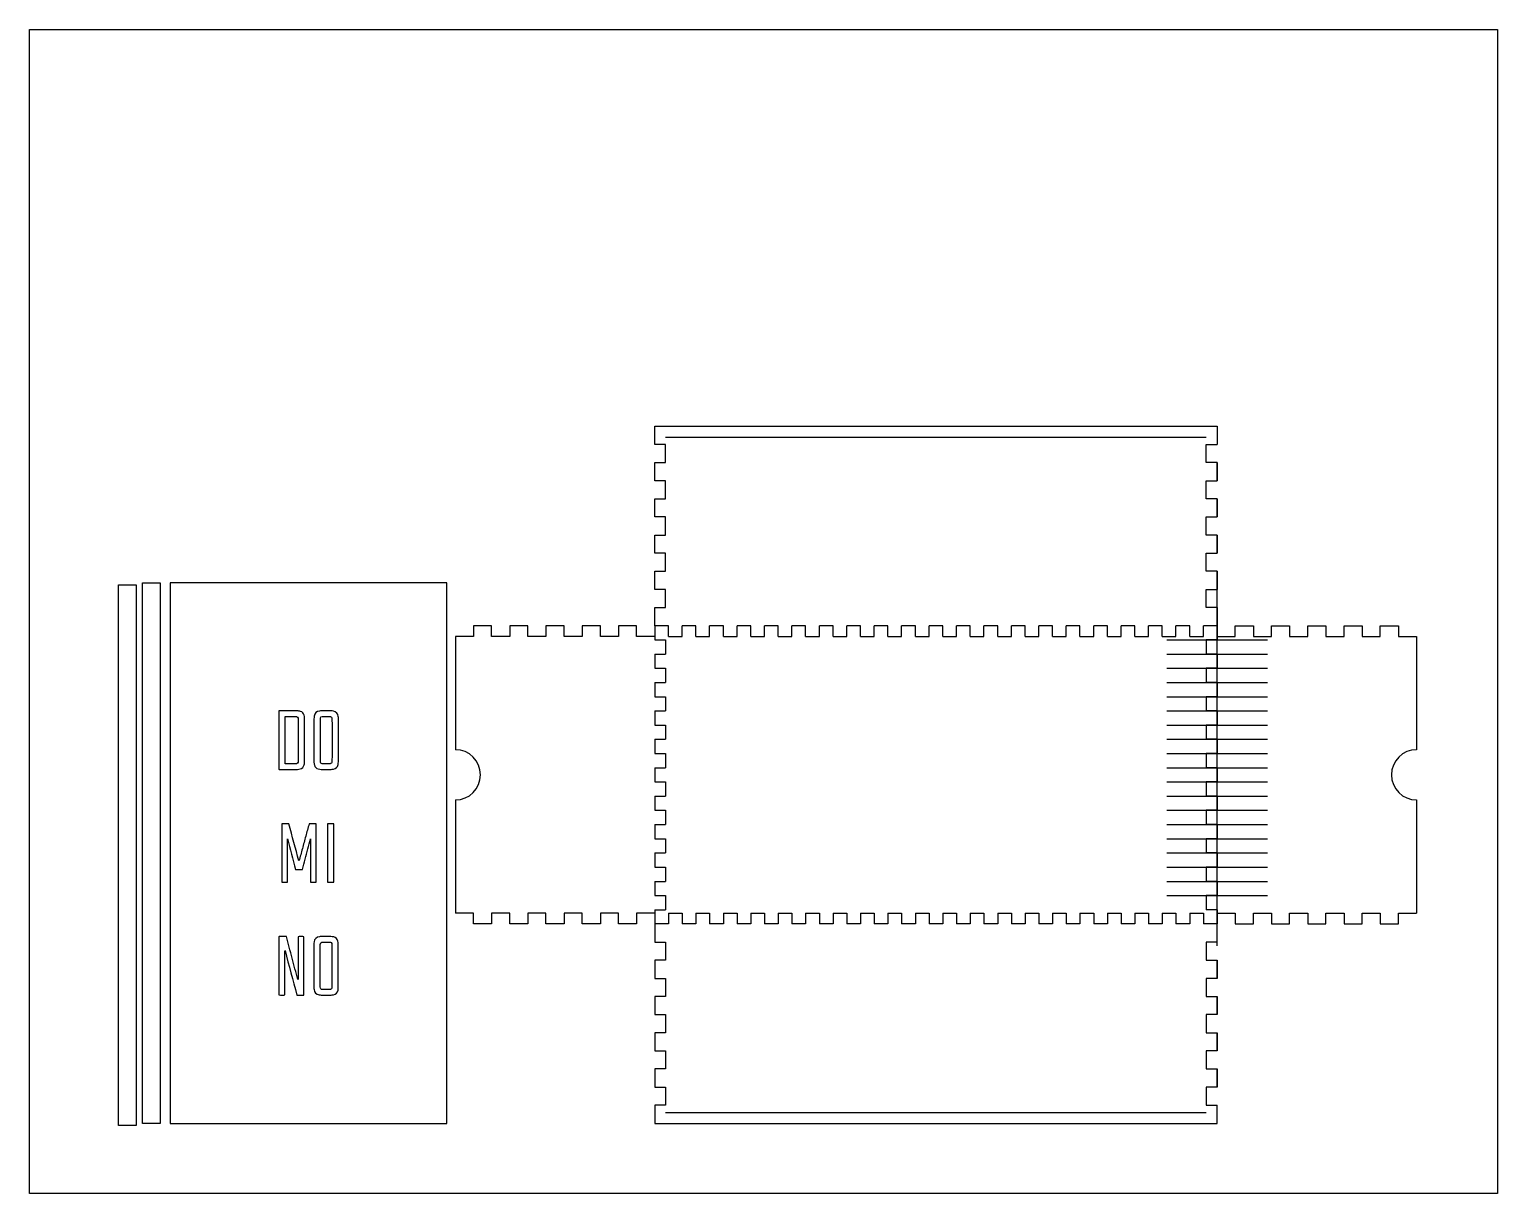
# Model space of a CAD drawing. Header units: millimetres. Extents: x 8559 to 9924, y 4295 to 4764.
# Drawn here: x 8559 to 9143, y 4295 to 4758 of the extents above; entities that cross this region are included whole.
import ezdxf

# ---------------------------------------------------------------- set-up
doc = ezdxf.new("R2010")
doc.units = ezdxf.units.MM
doc.header["$LTSCALE"] = 10
doc.header["$PDMODE"] = 2
doc.header["$PDSIZE"] = 20
for name, color, linetype in [('Corte exterior', 1, 'Continuous'), ('Corte interior', 5, 'Continuous'), ('Grabado linea bajo', 4, 'Continuous'), ('Grabado relleno', 6, 'Continuous'), ('Material', 7, 'Continuous')]:
    doc.layers.add(name, color=color, linetype=linetype)

msp = doc.modelspace()

# ---------------------------------------------------------------- linework, layer by layer
at = {"layer": 'Corte exterior', "color": 1}
for p, q in [((8808, 4592.95), (8808, 4600.16)), ((8808, 4600.16), (9031.6, 4600.16)), ((9031.6, 4600.16), (9031.6, 4592.95)), ((8812.3, 4592.95), (8808, 4592.95)), ((8812.3, 4585.74), (8812.3, 4592.95)), ((9027.3, 4585.74), (9027.3, 4592.95)), ((9027.3, 4592.95), (9031.6, 4592.95)), ((8808, 4578.53), (8808, 4585.74)), ((8808, 4585.74), (8812.3, 4585.74)), ((9031.6, 4585.74), (9027.3, 4585.74)), ((9031.6, 4585.74), (9031.6, 4578.53)), ((9031.6, 4578.53), (9031.6, 4585.74)), ((8812.3, 4578.53), (8808, 4578.53)), ((8812.3, 4571.32), (8812.3, 4578.53)), ((9027.3, 4571.32), (9027.3, 4578.53)), ((9027.3, 4578.53), (9031.6, 4578.53)), ((8808, 4564.11), (8808, 4571.32)), ((8808, 4571.32), (8812.3, 4571.32)), ((9031.6, 4571.32), (9027.3, 4571.32)), ((9031.6, 4571.32), (9031.6, 4564.11)), ((9031.6, 4564.11), (9031.6, 4571.32)), ((8812.3, 4564.11), (8808, 4564.11)), ((8812.3, 4556.9), (8812.3, 4564.11)), ((9027.3, 4556.9), (9027.3, 4564.11)), ((9027.3, 4564.11), (9031.6, 4564.11)), ((8808, 4549.69), (8808, 4556.9)), ((8808, 4556.9), (8812.3, 4556.9)), ((9031.6, 4556.9), (9027.3, 4556.9)), ((9031.6, 4556.9), (9031.6, 4549.69)), ((9031.6, 4549.69), (9031.6, 4556.9)), ((8812.3, 4549.69), (8808, 4549.69)), ((8812.3, 4542.49), (8812.3, 4549.69)), ((9027.3, 4542.49), (9027.3, 4549.69)), ((9027.3, 4549.69), (9031.6, 4549.69)), ((8808, 4535.28), (8808, 4542.49)), ((8808, 4542.49), (8812.3, 4542.49)), ((9031.6, 4542.49), (9027.3, 4542.49)), ((9031.6, 4542.49), (9031.6, 4535.28)), ((9031.6, 4535.28), (9031.6, 4542.49)), ((8812.3, 4535.28), (8808, 4535.28)), ((8812.3, 4528.07), (8812.3, 4535.28)), ((9027.3, 4528.07), (9027.3, 4535.28)), ((9027.3, 4535.28), (9031.6, 4535.28)), ((8808, 4520.86), (8808, 4528.07)), ((8808, 4528.07), (8812.3, 4528.07)), ((9031.6, 4528.07), (9027.3, 4528.07)), ((9031.6, 4528.07), (9031.6, 4520.86)), ((8743.11, 4520.86), (8735.91, 4520.86)), ((8735.91, 4520.86), (8735.91, 4516.56)), ((8743.11, 4516.56), (8743.11, 4520.86)), ((8757.53, 4520.86), (8750.32, 4520.86)), ((8750.32, 4520.86), (8750.32, 4516.56)), ((8757.53, 4516.56), (8757.53, 4520.86)), ((8771.95, 4520.86), (8764.74, 4520.86)), ((8764.74, 4520.86), (8764.74, 4516.56)), ((8771.95, 4516.56), (8771.95, 4520.86)), ((8786.37, 4520.86), (8779.16, 4520.86)), ((8779.16, 4520.86), (8779.16, 4516.56)), ((8786.37, 4516.56), (8786.37, 4520.86)), ((8800.79, 4520.86), (8793.58, 4520.86)), ((8793.58, 4520.86), (8793.58, 4516.56)), ((8800.79, 4516.56), (8800.79, 4520.86)), ((9031.6, 4520.86), (9031.6, 4515.21)), ((9038.81, 4516.56), (9038.81, 4520.86)), ((9038.81, 4520.86), (9046.01, 4520.86)), ((9046.01, 4520.86), (9046.01, 4516.56)), ((9053.22, 4516.56), (9053.22, 4520.86)), ((9053.22, 4520.86), (9060.43, 4520.86)), ((9060.43, 4520.86), (9060.43, 4516.56)), ((9067.64, 4516.56), (9067.64, 4520.86)), ((9067.64, 4520.86), (9074.85, 4520.86)), ((9074.85, 4520.86), (9074.85, 4516.56)), ((9082.06, 4516.56), (9082.06, 4520.86)), ((9082.06, 4520.86), (9089.27, 4520.86)), ((9089.27, 4520.86), (9089.27, 4516.56)), ((9096.48, 4516.56), (9096.48, 4520.86)), ((9096.48, 4520.86), (9103.69, 4520.86)), ((9103.69, 4520.86), (9103.69, 4516.56)), ((8728.7, 4516.56), (8728.7, 4471.56)), ((8735.91, 4516.56), (8728.7, 4516.56)), ((8750.32, 4516.56), (8743.11, 4516.56)), ((8764.74, 4516.56), (8757.53, 4516.56)), ((8779.16, 4516.56), (8771.95, 4516.56)), ((8793.58, 4516.56), (8786.37, 4516.56)), ((8808, 4516.56), (8800.79, 4516.56)), ((9031.6, 4516.56), (9038.81, 4516.56)), ((9046.01, 4516.56), (9053.22, 4516.56)), ((9060.43, 4516.56), (9067.64, 4516.56)), ((9074.85, 4516.56), (9082.06, 4516.56)), ((9089.27, 4516.56), (9096.48, 4516.56)), ((9103.69, 4516.56), (9110.9, 4516.56)), ((9110.9, 4516.56), (9110.9, 4471.56)), ((9031.6, 4509.56), (9031.6, 4503.92)), ((9031.6, 4498.27), (9031.6, 4492.62)), ((9031.6, 4486.97), (9031.6, 4481.32)), ((9031.6, 4475.68), (9031.6, 4470.03)), ((9031.6, 4464.38), (9031.6, 4458.73)), ((8728.7, 4451.56), (8728.7, 4406.56)), ((9031.6, 4453.09), (9031.6, 4447.44)), ((9110.9, 4451.56), (9110.9, 4406.56)), ((9031.6, 4441.79), (9031.6, 4436.14)), ((9031.6, 4430.5), (9031.6, 4424.85)), ((9031.6, 4419.2), (9031.6, 4413.55)), ((8735.91, 4406.56), (8728.7, 4406.56)), ((8735.91, 4402.26), (8735.91, 4406.56)), ((8743.11, 4402.26), (8735.91, 4402.26)), ((8750.32, 4406.56), (8743.11, 4406.56)), ((8743.11, 4406.56), (8743.11, 4402.26)), ((8750.32, 4402.26), (8750.32, 4406.56)), ((8757.53, 4402.26), (8750.32, 4402.26)), ((8764.74, 4406.56), (8757.53, 4406.56)), ((8757.53, 4406.56), (8757.53, 4402.26)), ((8764.74, 4402.26), (8764.74, 4406.56)), ((8771.95, 4402.26), (8764.74, 4402.26)), ((8779.16, 4406.56), (8771.95, 4406.56)), ((8771.95, 4406.56), (8771.95, 4402.26)), ((8779.16, 4402.26), (8779.16, 4406.56)), ((8786.37, 4402.26), (8779.16, 4402.26)), ((8793.58, 4406.56), (8786.37, 4406.56)), ((8786.37, 4406.56), (8786.37, 4402.26)), ((8793.58, 4402.26), (8793.58, 4406.56)), ((8800.79, 4402.26), (8793.58, 4402.26)), ((8808, 4406.56), (8800.79, 4406.56)), ((8800.79, 4406.56), (8800.79, 4402.26)), ((8808, 4402.26), (8808, 4395.05)), ((9031.6, 4406.56), (9038.81, 4406.56)), ((9031.6, 4395.05), (9031.6, 4402.26)), ((9038.81, 4406.56), (9038.81, 4402.26)), ((9038.81, 4402.26), (9046.01, 4402.26)), ((9046.01, 4406.56), (9053.22, 4406.56)), ((9046.01, 4402.26), (9046.01, 4406.56)), ((9053.22, 4406.56), (9053.22, 4402.26)), ((9053.22, 4402.26), (9060.43, 4402.26)), ((9060.43, 4406.56), (9067.64, 4406.56)), ((9060.43, 4402.26), (9060.43, 4406.56)), ((9067.64, 4406.56), (9067.64, 4402.26)), ((9067.64, 4402.26), (9074.85, 4402.26)), ((9074.85, 4406.56), (9082.06, 4406.56)), ((9074.85, 4402.26), (9074.85, 4406.56)), ((9082.06, 4406.56), (9082.06, 4402.26)), ((9082.06, 4402.26), (9089.27, 4402.26)), ((9089.27, 4406.56), (9096.48, 4406.56)), ((9089.27, 4402.26), (9089.27, 4406.56)), ((9096.48, 4406.56), (9096.48, 4402.26)), ((9096.48, 4402.26), (9103.69, 4402.26)), ((9103.69, 4402.26), (9103.69, 4406.56)), ((9103.69, 4406.56), (9110.9, 4406.56)), ((8808, 4395.05), (8812.3, 4395.05)), ((8812.3, 4395.05), (8812.3, 4387.84)), ((9031.6, 4395.05), (9027.3, 4395.05)), ((9027.3, 4395.05), (9027.3, 4387.84)), ((8808, 4387.84), (8808, 4380.63)), ((8808, 4387.84), (8808, 4380.63)), ((8812.3, 4387.84), (8808, 4387.84)), ((9027.3, 4387.84), (9031.6, 4387.84)), ((9031.6, 4380.63), (9031.6, 4387.84)), ((9031.6, 4380.63), (9031.6, 4387.84)), ((9031.6, 4387.84), (9031.6, 4380.63)), ((8808, 4380.63), (8812.3, 4380.63)), ((8812.3, 4380.63), (8812.3, 4373.42)), ((9031.6, 4380.63), (9027.3, 4380.63)), ((9027.3, 4380.63), (9027.3, 4373.42)), ((8808, 4373.42), (8808, 4366.21)), ((8808, 4373.42), (8808, 4366.21)), ((8812.3, 4373.42), (8808, 4373.42)), ((9027.3, 4373.42), (9031.6, 4373.42)), ((9031.6, 4366.21), (9031.6, 4373.42)), ((9031.6, 4366.21), (9031.6, 4373.42)), ((9031.6, 4373.42), (9031.6, 4366.21)), ((8808, 4366.21), (8812.3, 4366.21)), ((8812.3, 4366.21), (8812.3, 4359)), ((9031.6, 4366.21), (9027.3, 4366.21)), ((9027.3, 4366.21), (9027.3, 4359)), ((8808, 4359), (8808, 4351.79)), ((8808, 4359), (8808, 4351.79)), ((8812.3, 4359), (8808, 4359)), ((9027.3, 4359), (9031.6, 4359)), ((9031.6, 4351.79), (9031.6, 4359)), ((9031.6, 4351.79), (9031.6, 4359)), ((9031.6, 4359), (9031.6, 4351.79)), ((8808, 4351.79), (8812.3, 4351.79)), ((8812.3, 4351.79), (8812.3, 4344.59)), ((9031.6, 4351.79), (9027.3, 4351.79)), ((9027.3, 4351.79), (9027.3, 4344.59)), ((8808, 4344.59), (8808, 4337.38)), ((8808, 4344.59), (8808, 4337.38)), ((8812.3, 4344.59), (8808, 4344.59)), ((9027.3, 4344.59), (9031.6, 4344.59)), ((9031.6, 4337.38), (9031.6, 4344.59)), ((9031.6, 4337.38), (9031.6, 4344.59)), ((9031.6, 4344.59), (9031.6, 4337.38)), ((8808, 4337.38), (8812.3, 4337.38)), ((8812.3, 4337.38), (8812.3, 4330.17)), ((9031.6, 4337.38), (9027.3, 4337.38)), ((9027.3, 4337.38), (9027.3, 4330.17)), ((8808, 4330.17), (8808, 4322.96)), ((8812.3, 4330.17), (8808, 4330.17)), ((9027.3, 4330.17), (9031.6, 4330.17)), ((9031.6, 4322.96), (9031.6, 4330.17)), ((8808, 4322.96), (9031.6, 4322.96))]:
    msp.add_line(p, q, dxfattribs=at)
for points in [[(8594.82, 4537.16), (8601.82, 4537.16), (8601.82, 4322.16), (8594.82, 4322.16)], [(8604.28, 4537.87), (8611.28, 4537.87), (8611.28, 4322.87), (8604.28, 4322.87)], [(8615.31, 4322.96), (8725.31, 4322.96), (8725.31, 4537.96), (8615.31, 4537.96)]]:
    msp.add_lwpolyline(points, close=True, dxfattribs=at)
for centre, start, end in [((8728.7, 4461.56), 270, 90), ((9110.9, 4461.56), 90, 270)]:
    msp.add_arc(centre, 10, start, end, dxfattribs=at)
at = {"layer": 'Corte interior', "color": 5}
for p, q in [((8813.45, 4520.86), (8808, 4520.86)), ((8808, 4520.86), (8808, 4515.21)), ((8813.45, 4516.56), (8813.45, 4520.86)), ((8824.36, 4520.86), (8818.9, 4520.86)), ((8818.9, 4516.56), (8818.9, 4520.86)), ((8824.36, 4516.56), (8824.36, 4520.86)), ((8835.26, 4520.86), (8829.81, 4520.86)), ((8829.81, 4516.56), (8829.81, 4520.86)), ((8835.26, 4516.56), (8835.26, 4520.86)), ((8846.17, 4520.86), (8840.72, 4520.86)), ((8840.72, 4516.56), (8840.72, 4520.86)), ((8846.17, 4516.56), (8846.17, 4520.86)), ((8857.08, 4520.86), (8851.63, 4520.86)), ((8851.63, 4516.56), (8851.63, 4520.86)), ((8857.08, 4516.56), (8857.08, 4520.86)), ((8867.99, 4520.86), (8862.53, 4520.86)), ((8862.53, 4516.56), (8862.53, 4520.86)), ((8867.99, 4516.56), (8867.99, 4520.86)), ((8878.89, 4520.86), (8873.44, 4520.86)), ((8873.44, 4516.56), (8873.44, 4520.86)), ((8878.89, 4516.56), (8878.89, 4520.86)), ((8889.8, 4520.86), (8884.35, 4520.86)), ((8884.35, 4516.56), (8884.35, 4520.86)), ((8889.8, 4516.56), (8889.8, 4520.86)), ((8900.71, 4520.86), (8895.26, 4520.86)), ((8895.26, 4516.56), (8895.26, 4520.86)), ((8900.71, 4516.56), (8900.71, 4520.86)), ((8911.62, 4520.86), (8906.16, 4520.86)), ((8906.16, 4516.56), (8906.16, 4520.86)), ((8911.62, 4516.56), (8911.62, 4520.86)), ((8922.52, 4520.86), (8917.07, 4520.86)), ((8917.07, 4516.56), (8917.07, 4520.86)), ((8922.52, 4516.56), (8922.52, 4520.86)), ((8933.43, 4520.86), (8927.98, 4520.86)), ((8927.98, 4516.56), (8927.98, 4520.86)), ((8933.43, 4516.56), (8933.43, 4520.86)), ((8944.34, 4520.86), (8938.88, 4520.86)), ((8938.88, 4516.56), (8938.88, 4520.86)), ((8944.34, 4516.56), (8944.34, 4520.86)), ((8955.25, 4520.86), (8949.79, 4520.86)), ((8949.79, 4516.56), (8949.79, 4520.86)), ((8955.25, 4516.56), (8955.25, 4520.86)), ((8966.15, 4520.86), (8960.7, 4520.86)), ((8960.7, 4516.56), (8960.7, 4520.86)), ((8966.15, 4516.56), (8966.15, 4520.86)), ((8977.06, 4520.86), (8971.61, 4520.86)), ((8971.61, 4516.56), (8971.61, 4520.86)), ((8977.06, 4516.56), (8977.06, 4520.86)), ((8987.97, 4520.86), (8982.51, 4520.86)), ((8982.51, 4516.56), (8982.51, 4520.86)), ((8987.97, 4516.56), (8987.97, 4520.86)), ((8998.87, 4520.86), (8993.42, 4520.86)), ((8993.42, 4516.56), (8993.42, 4520.86)), ((8998.87, 4516.56), (8998.87, 4520.86)), ((9009.78, 4520.86), (9004.33, 4520.86)), ((9004.33, 4516.56), (9004.33, 4520.86)), ((9009.78, 4516.56), (9009.78, 4520.86)), ((9020.69, 4520.86), (9015.24, 4520.86)), ((9015.24, 4516.56), (9015.24, 4520.86)), ((9020.69, 4516.56), (9020.69, 4520.86)), ((9031.6, 4520.86), (9026.14, 4520.86)), ((9026.14, 4516.56), (9026.14, 4520.86)), ((8808, 4515.21), (8812.3, 4515.21)), ((8812.3, 4515.21), (8812.3, 4509.56)), ((8813.45, 4516.56), (8818.9, 4516.56)), ((8824.36, 4516.56), (8829.81, 4516.56)), ((8835.26, 4516.56), (8840.72, 4516.56)), ((8846.17, 4516.56), (8851.63, 4516.56)), ((8857.08, 4516.56), (8862.53, 4516.56)), ((8867.99, 4516.56), (8873.44, 4516.56)), ((8878.89, 4516.56), (8884.35, 4516.56)), ((8889.8, 4516.56), (8895.26, 4516.56)), ((8900.71, 4516.56), (8906.16, 4516.56)), ((8911.62, 4516.56), (8917.07, 4516.56)), ((8922.52, 4516.56), (8927.98, 4516.56)), ((8933.43, 4516.56), (8938.88, 4516.56)), ((8944.34, 4516.56), (8949.79, 4516.56)), ((8955.25, 4516.56), (8960.7, 4516.56)), ((8966.15, 4516.56), (8971.61, 4516.56)), ((8977.06, 4516.56), (8982.51, 4516.56)), ((8987.97, 4516.56), (8993.42, 4516.56)), ((8998.87, 4516.56), (9004.33, 4516.56)), ((9009.78, 4516.56), (9015.24, 4516.56)), ((9020.69, 4516.56), (9026.14, 4516.56)), ((9031.6, 4515.21), (9027.3, 4515.21)), ((9027.3, 4515.21), (9027.3, 4509.56)), ((8808, 4509.56), (8808, 4503.92)), ((8808, 4509.56), (8812.3, 4509.56)), ((9031.6, 4509.56), (9027.3, 4509.56)), ((8808, 4503.92), (8812.3, 4503.92)), ((9031.6, 4503.92), (9027.3, 4503.92)), ((8808, 4498.27), (8808, 4492.62)), ((8808, 4498.27), (8812.3, 4498.27)), ((9031.6, 4498.27), (9027.3, 4498.27)), ((8808, 4492.62), (8812.3, 4492.62)), ((9031.6, 4492.62), (9027.3, 4492.62)), ((8808, 4486.97), (8808, 4481.32)), ((8808, 4486.97), (8812.3, 4486.97)), ((9031.6, 4486.97), (9027.3, 4486.97)), ((8808, 4481.32), (8812.3, 4481.32)), ((9031.6, 4481.32), (9027.3, 4481.32)), ((8808, 4475.68), (8808, 4470.03)), ((8808, 4475.68), (8812.3, 4475.68)), ((9031.6, 4475.68), (9027.3, 4475.68)), ((8808, 4470.03), (8812.3, 4470.03)), ((9031.6, 4470.03), (9027.3, 4470.03)), ((8808, 4464.38), (8808, 4458.73)), ((8808, 4464.38), (8812.3, 4464.38)), ((9031.6, 4464.38), (9027.3, 4464.38)), ((8808, 4458.73), (8812.3, 4458.73)), ((9031.6, 4458.73), (9027.3, 4458.73)), ((8808, 4453.09), (8808, 4447.44)), ((8808, 4453.09), (8812.3, 4453.09)), ((9031.6, 4453.09), (9027.3, 4453.09)), ((8808, 4447.44), (8812.3, 4447.44)), ((9031.6, 4447.44), (9027.3, 4447.44)), ((8808, 4441.79), (8808, 4436.14)), ((8808, 4441.79), (8812.3, 4441.79)), ((9031.6, 4441.79), (9027.3, 4441.79)), ((8808, 4436.14), (8812.3, 4436.14)), ((9031.6, 4436.14), (9027.3, 4436.14)), ((8808, 4430.5), (8808, 4424.85)), ((8808, 4430.5), (8812.3, 4430.5)), ((9031.6, 4430.5), (9027.3, 4430.5)), ((8808, 4424.85), (8812.3, 4424.85)), ((9031.6, 4424.85), (9027.3, 4424.85)), ((8808, 4419.2), (8808, 4413.55)), ((8808, 4419.2), (8812.3, 4419.2)), ((9031.6, 4419.2), (9027.3, 4419.2)), ((8808, 4413.55), (8812.3, 4413.55)), ((8808, 4407.91), (8808, 4402.26)), ((8808, 4407.91), (8812.3, 4407.91)), ((8812.3, 4413.55), (8812.3, 4407.91)), ((9031.6, 4413.55), (9027.3, 4413.55)), ((9027.3, 4413.55), (9027.3, 4407.91)), ((9031.6, 4407.91), (9027.3, 4407.91)), ((9031.6, 4407.91), (9031.6, 4402.26)), ((8813.45, 4402.26), (8808, 4402.26)), ((8813.45, 4406.56), (8818.9, 4406.56)), ((8813.45, 4406.56), (8813.45, 4402.26)), ((8818.9, 4406.56), (8818.9, 4402.26)), ((8824.36, 4402.26), (8818.9, 4402.26)), ((8824.36, 4406.56), (8829.81, 4406.56)), ((8824.36, 4406.56), (8824.36, 4402.26)), ((8829.81, 4406.56), (8829.81, 4402.26)), ((8835.26, 4402.26), (8829.81, 4402.26)), ((8835.26, 4406.56), (8840.72, 4406.56)), ((8835.26, 4406.56), (8835.26, 4402.26)), ((8840.72, 4406.56), (8840.72, 4402.26)), ((8846.17, 4402.26), (8840.72, 4402.26)), ((8846.17, 4406.56), (8851.63, 4406.56)), ((8846.17, 4406.56), (8846.17, 4402.26)), ((8851.63, 4406.56), (8851.63, 4402.26)), ((8857.08, 4402.26), (8851.63, 4402.26)), ((8857.08, 4406.56), (8862.53, 4406.56)), ((8857.08, 4406.56), (8857.08, 4402.26)), ((8862.53, 4406.56), (8862.53, 4402.26)), ((8867.99, 4402.26), (8862.53, 4402.26)), ((8867.99, 4406.56), (8873.44, 4406.56)), ((8867.99, 4406.56), (8867.99, 4402.26)), ((8873.44, 4406.56), (8873.44, 4402.26)), ((8878.89, 4402.26), (8873.44, 4402.26)), ((8878.89, 4406.56), (8884.35, 4406.56)), ((8878.89, 4406.56), (8878.89, 4402.26)), ((8884.35, 4406.56), (8884.35, 4402.26)), ((8889.8, 4402.26), (8884.35, 4402.26)), ((8889.8, 4406.56), (8895.26, 4406.56)), ((8889.8, 4406.56), (8889.8, 4402.26)), ((8895.26, 4406.56), (8895.26, 4402.26)), ((8900.71, 4402.26), (8895.26, 4402.26)), ((8900.71, 4406.56), (8906.16, 4406.56)), ((8900.71, 4406.56), (8900.71, 4402.26)), ((8906.16, 4406.56), (8906.16, 4402.26)), ((8911.62, 4402.26), (8906.16, 4402.26)), ((8911.62, 4406.56), (8917.07, 4406.56)), ((8911.62, 4406.56), (8911.62, 4402.26)), ((8917.07, 4406.56), (8917.07, 4402.26)), ((8922.52, 4402.26), (8917.07, 4402.26)), ((8922.52, 4406.56), (8927.98, 4406.56)), ((8922.52, 4406.56), (8922.52, 4402.26)), ((8927.98, 4406.56), (8927.98, 4402.26)), ((8933.43, 4402.26), (8927.98, 4402.26)), ((8933.43, 4406.56), (8938.88, 4406.56)), ((8933.43, 4406.56), (8933.43, 4402.26)), ((8938.88, 4406.56), (8938.88, 4402.26)), ((8944.34, 4402.26), (8938.88, 4402.26)), ((8944.34, 4406.56), (8949.79, 4406.56)), ((8944.34, 4406.56), (8944.34, 4402.26)), ((8949.79, 4406.56), (8949.79, 4402.26)), ((8955.25, 4402.26), (8949.79, 4402.26)), ((8955.25, 4406.56), (8960.7, 4406.56)), ((8955.25, 4406.56), (8955.25, 4402.26)), ((8960.7, 4406.56), (8960.7, 4402.26)), ((8966.15, 4402.26), (8960.7, 4402.26)), ((8966.15, 4406.56), (8971.61, 4406.56)), ((8966.15, 4406.56), (8966.15, 4402.26)), ((8971.61, 4406.56), (8971.61, 4402.26)), ((8977.06, 4402.26), (8971.61, 4402.26)), ((8977.06, 4406.56), (8982.51, 4406.56)), ((8977.06, 4406.56), (8977.06, 4402.26)), ((8982.51, 4406.56), (8982.51, 4402.26)), ((8987.97, 4402.26), (8982.51, 4402.26)), ((8987.97, 4406.56), (8993.42, 4406.56)), ((8987.97, 4406.56), (8987.97, 4402.26)), ((8993.42, 4406.56), (8993.42, 4402.26)), ((8998.87, 4402.26), (8993.42, 4402.26)), ((8998.87, 4406.56), (9004.33, 4406.56)), ((8998.87, 4406.56), (8998.87, 4402.26)), ((9004.33, 4406.56), (9004.33, 4402.26)), ((9009.78, 4402.26), (9004.33, 4402.26)), ((9009.78, 4406.56), (9015.24, 4406.56)), ((9009.78, 4406.56), (9009.78, 4402.26)), ((9015.24, 4406.56), (9015.24, 4402.26)), ((9020.69, 4402.26), (9015.24, 4402.26)), ((9020.69, 4406.56), (9026.14, 4406.56)), ((9020.69, 4406.56), (9020.69, 4402.26)), ((9026.14, 4406.56), (9026.14, 4402.26)), ((9031.6, 4402.26), (9026.14, 4402.26))]:
    msp.add_line(p, q, dxfattribs=at)
for points in [[(8812.3, 4503.92), (8812.3, 4498.27)], [(9027.3, 4503.92), (9027.3, 4498.27)], [(8812.3, 4492.62), (8812.3, 4486.97)], [(9027.3, 4492.62), (9027.3, 4486.97)], [(8812.3, 4481.32), (8812.3, 4475.68)], [(9027.3, 4481.32), (9027.3, 4475.68)], [(8812.3, 4470.03), (8812.3, 4464.38)], [(9027.3, 4470.03), (9027.3, 4464.38)], [(8812.3, 4458.73), (8812.3, 4453.09)], [(9027.3, 4458.73), (9027.3, 4453.09)], [(8812.3, 4447.44), (8812.3, 4441.79)], [(9027.3, 4447.44), (9027.3, 4441.79)], [(8812.3, 4436.14), (8812.3, 4430.5)], [(9027.3, 4436.14), (9027.3, 4430.5)], [(8812.3, 4424.85), (8812.3, 4419.2)], [(9027.3, 4424.85), (9027.3, 4419.2)]]:
    msp.add_lwpolyline(points, dxfattribs=at)
for p in [(9031.6, 4515.21), (9031.6, 4509.56), (9031.6, 4503.92), (9031.6, 4498.27), (9031.6, 4492.62), (9031.6, 4486.97), (9031.6, 4481.32), (9031.6, 4475.68), (9031.6, 4470.03), (9031.6, 4464.38), (9031.6, 4458.73), (9031.6, 4453.09), (9031.6, 4447.44), (9031.6, 4441.79), (9031.6, 4436.14), (9031.6, 4430.5), (9031.6, 4424.85), (9031.6, 4419.2), (9031.6, 4413.55)]:
    msp.add_point(p, dxfattribs=at)
at = {"layer": 'Grabado linea bajo', "color": 4}
for p, q in [((8812.3, 4595.86), (9027.3, 4595.86)), ((8812.3, 4327.26), (9027.3, 4327.26))]:
    msp.add_line(p, q, dxfattribs=at)
at = {"layer": 'Grabado relleno', "color": 6}
for points, knots in [([(8658.46, 4463.75), (8658.46, 4471.49), (8658.46, 4479.21), (8658.46, 4486.95), (8658.61, 4486.96), (8658.75, 4486.97), (8658.89, 4486.97), (8661.2, 4486.98), (8663.52, 4486.98), (8665.83, 4486.97), (8666.27, 4486.97), (8666.7, 4486.92), (8667.12, 4486.78), (8667.86, 4486.53), (8668.35, 4486.03), (8668.57, 4485.3), (8668.67, 4484.96), (8668.7, 4484.61), (8668.75, 4484.26), (8668.77, 4484.09), (8668.76, 4483.92), (8668.76, 4483.75), (8668.76, 4478.15), (8668.76, 4472.55), (8668.76, 4466.95), (8668.76, 4466.47), (8668.74, 4465.99), (8668.61, 4465.52), (8668.37, 4464.68), (8667.84, 4464.12), (8667, 4463.89), (8666.67, 4463.8), (8666.33, 4463.74), (8666, 4463.74), (8663.56, 4463.72), (8661.12, 4463.73), (8658.68, 4463.73), (8658.62, 4463.73), (8658.56, 4463.74), (8658.46, 4463.75)], [0, 0, 0, 0, 1, 1, 1, 2, 2, 2, 3, 3, 3, 4, 4, 4, 5, 5, 5, 6, 6, 6, 7, 7, 7, 8, 8, 8, 9, 9, 9, 10, 10, 10, 11, 11, 11, 12, 12, 12, 13, 13, 13, 13]), ([(8661.06, 4465.96), (8661.11, 4465.95), (8661.16, 4465.93), (8661.22, 4465.93), (8662.54, 4465.93), (8663.87, 4465.93), (8665.2, 4465.94), (8665.32, 4465.94), (8665.45, 4465.95), (8665.57, 4465.98), (8665.96, 4466.07), (8666.09, 4466.21), (8666.14, 4466.61), (8666.17, 4466.83), (8666.18, 4467.06), (8666.18, 4467.29), (8666.18, 4472.66), (8666.18, 4478.03), (8666.18, 4483.4), (8666.18, 4483.64), (8666.17, 4483.88), (8666.14, 4484.12), (8666.09, 4484.5), (8665.92, 4484.67), (8665.54, 4484.73), (8665.41, 4484.75), (8665.26, 4484.76), (8665.12, 4484.76), (8663.85, 4484.76), (8662.58, 4484.76), (8661.32, 4484.76), (8661.22, 4484.76), (8661.13, 4484.73), (8661.05, 4484.72), (8660.98, 4484.21), (8660.99, 4466.28), (8661.06, 4465.96)], [0, 0, 0, 0, 1, 1, 1, 2, 2, 2, 3, 3, 3, 4, 4, 4, 5, 5, 5, 6, 6, 6, 7, 7, 7, 8, 8, 8, 9, 9, 9, 10, 10, 10, 11, 11, 11, 12, 12, 12, 12]), ([(8672.48, 4475.36), (8672.48, 4478.18), (8672.47, 4481), (8672.48, 4483.82), (8672.48, 4484.19), (8672.5, 4484.56), (8672.57, 4484.92), (8672.77, 4486.06), (8673.52, 4486.76), (8674.67, 4486.92), (8674.92, 4486.96), (8675.17, 4486.97), (8675.43, 4486.97), (8676.7, 4486.98), (8677.97, 4486.98), (8679.24, 4486.97), (8679.56, 4486.97), (8679.89, 4486.94), (8680.2, 4486.87), (8681.34, 4486.63), (8682.01, 4485.88), (8682.14, 4484.72), (8682.17, 4484.48), (8682.19, 4484.24), (8682.19, 4484), (8682.19, 4478.23), (8682.19, 4472.46), (8682.18, 4466.69), (8682.18, 4466.32), (8682.14, 4465.95), (8682.06, 4465.6), (8681.83, 4464.6), (8681.17, 4464.02), (8680.19, 4463.82), (8679.9, 4463.76), (8679.6, 4463.73), (8679.31, 4463.73), (8677.99, 4463.72), (8676.68, 4463.73), (8675.37, 4463.73), (8674.97, 4463.73), (8674.58, 4463.78), (8674.2, 4463.89), (8673.4, 4464.14), (8672.88, 4464.67), (8672.63, 4465.47), (8672.5, 4465.92), (8672.48, 4466.38), (8672.48, 4466.85), (8672.48, 4469.69), (8672.48, 4472.52), (8672.48, 4475.36)], [0, 0, 0, 0, 1, 1, 1, 2, 2, 2, 3, 3, 3, 4, 4, 4, 5, 5, 5, 6, 6, 6, 7, 7, 7, 8, 8, 8, 9, 9, 9, 10, 10, 10, 11, 11, 11, 12, 12, 12, 13, 13, 13, 14, 14, 14, 15, 15, 15, 16, 16, 16, 17, 17, 17, 17]), ([(8675.02, 4475.33), (8675.02, 4473.22), (8675.02, 4471.12), (8675.02, 4469.02), (8675.02, 4468.36), (8675.01, 4467.7), (8675.02, 4467.03), (8675.03, 4466.82), (8675.06, 4466.61), (8675.1, 4466.41), (8675.14, 4466.19), (8675.28, 4466.06), (8675.5, 4466.01), (8675.67, 4465.98), (8675.86, 4465.94), (8676.04, 4465.94), (8676.9, 4465.93), (8677.76, 4465.93), (8678.62, 4465.94), (8678.79, 4465.94), (8678.95, 4465.97), (8679.12, 4466), (8679.41, 4466.05), (8679.56, 4466.24), (8679.6, 4466.52), (8679.63, 4466.73), (8679.65, 4466.94), (8679.65, 4467.15), (8679.66, 4472.62), (8679.66, 4478.09), (8679.65, 4483.56), (8679.65, 4483.77), (8679.63, 4483.98), (8679.6, 4484.19), (8679.56, 4484.5), (8679.37, 4484.67), (8679.07, 4484.72), (8678.89, 4484.75), (8678.71, 4484.76), (8678.52, 4484.76), (8677.74, 4484.76), (8676.95, 4484.76), (8676.16, 4484.76), (8676, 4484.76), (8675.84, 4484.75), (8675.69, 4484.73), (8675.28, 4484.68), (8675.12, 4484.53), (8675.06, 4484.12), (8675.02, 4483.9), (8675.02, 4483.67), (8675.02, 4483.45), (8675.02, 4480.74), (8675.02, 4478.03), (8675.02, 4475.33)], [0, 0, 0, 0, 1, 1, 1, 2, 2, 2, 3, 3, 3, 4, 4, 4, 5, 5, 5, 6, 6, 6, 7, 7, 7, 8, 8, 8, 9, 9, 9, 10, 10, 10, 11, 11, 11, 12, 12, 12, 13, 13, 13, 14, 14, 14, 15, 15, 15, 16, 16, 16, 17, 17, 17, 18, 18, 18, 18]), ([(8670.54, 4442.06), (8671.06, 4442.13), (8673.01, 4442.11), (8673.33, 4442.04), (8673.33, 4434.33), (8673.33, 4426.62), (8673.33, 4418.91), (8673, 4418.84), (8671.58, 4418.83), (8671.15, 4418.91), (8671.15, 4424.63), (8671.15, 4430.37), (8671.15, 4436.1), (8671.12, 4436.11), (8671.1, 4436.11), (8671.07, 4436.11), (8670.7, 4434.78), (8670.37, 4433.43), (8670.02, 4432.09), (8669.66, 4430.72), (8669.31, 4429.36), (8668.95, 4428), (8668.6, 4426.65), (8668.26, 4425.3), (8667.9, 4423.91), (8666.99, 4423.86), (8666.1, 4423.89), (8665.17, 4423.89), (8664.1, 4428), (8663.05, 4432.08), (8661.99, 4436.16), (8661.96, 4436.16), (8661.94, 4436.16), (8661.91, 4436.15), (8661.91, 4430.41), (8661.91, 4424.66), (8661.91, 4418.9), (8661.54, 4418.82), (8661.19, 4418.86), (8660.84, 4418.86), (8660.49, 4418.85), (8660.13, 4418.85), (8659.76, 4418.85), (8659.74, 4418.96), (8659.72, 4419.05), (8659.71, 4419.15), (8659.71, 4419.23), (8659.71, 4419.31), (8659.71, 4419.4), (8659.71, 4426.78), (8659.71, 4434.16), (8659.71, 4441.54), (8659.71, 4441.7), (8659.71, 4441.87), (8659.71, 4442.03), (8660.04, 4442.12), (8661.92, 4442.14), (8662.52, 4442.06), (8663.84, 4437.16), (8665.14, 4432.24), (8666.51, 4427.31), (8667.01, 4428.94), (8667.43, 4430.58), (8667.88, 4432.21), (8668.33, 4433.85), (8668.76, 4435.5), (8669.21, 4437.15), (8669.65, 4438.79), (8670.1, 4440.44), (8670.54, 4442.06)], [0, 0, 0, 0, 1, 1, 1, 2, 2, 2, 3, 3, 3, 4, 4, 4, 5, 5, 5, 6, 6, 6, 7, 7, 7, 8, 8, 8, 9, 9, 9, 10, 10, 10, 11, 11, 11, 12, 12, 12, 13, 13, 13, 14, 14, 14, 15, 15, 15, 16, 16, 16, 17, 17, 17, 18, 18, 18, 19, 19, 19, 20, 20, 20, 21, 21, 21, 22, 22, 22, 23, 23, 23, 23]), ([(8680.37, 4418.87), (8679.53, 4418.87), (8678.73, 4418.87), (8677.94, 4418.87), (8677.92, 4418.89), (8677.91, 4418.9), (8677.9, 4418.91), (8677.89, 4418.92), (8677.88, 4418.93), (8677.88, 4418.95), (8677.87, 4419.02), (8677.86, 4419.09), (8677.86, 4419.16), (8677.86, 4426.74), (8677.87, 4434.33), (8677.87, 4441.91), (8677.87, 4441.95), (8677.88, 4442), (8677.89, 4442.03), (8678.19, 4442.12), (8679.81, 4442.14), (8680.33, 4442.06), (8680.34, 4442.05), (8680.35, 4442.05), (8680.35, 4442.04), (8680.36, 4442.02), (8680.37, 4442.01), (8680.37, 4442), (8680.38, 4434.38), (8680.39, 4426.77), (8680.39, 4419.16), (8680.39, 4419.08), (8680.38, 4418.99), (8680.37, 4418.87)], [0, 0, 0, 0, 1, 1, 1, 2, 2, 2, 3, 3, 3, 4, 4, 4, 5, 5, 5, 6, 6, 6, 7, 7, 7, 8, 8, 8, 9, 9, 9, 10, 10, 10, 11, 11, 11, 11]), ([(8668.49, 4373.99), (8667.54, 4373.99), (8666.64, 4373.99), (8665.7, 4373.99), (8664.12, 4379.88), (8662.54, 4385.77), (8660.97, 4391.65), (8660.85, 4391.16), (8660.89, 4390.68), (8660.88, 4390.2), (8660.88, 4389.71), (8660.88, 4389.21), (8660.88, 4388.72), (8660.88, 4388.24), (8660.88, 4387.76), (8660.88, 4387.28), (8660.88, 4386.79), (8660.88, 4386.29), (8660.88, 4385.8), (8660.88, 4385.3), (8660.88, 4384.81), (8660.88, 4384.32), (8660.88, 4383.82), (8660.88, 4383.33), (8660.88, 4382.84), (8660.88, 4382.36), (8660.88, 4381.88), (8660.88, 4381.4), (8660.88, 4380.9), (8660.88, 4380.41), (8660.88, 4379.92), (8660.88, 4379.42), (8660.88, 4378.93), (8660.88, 4378.43), (8660.88, 4377.94), (8660.88, 4377.45), (8660.88, 4376.95), (8660.88, 4376.47), (8660.88, 4375.99), (8660.88, 4375.51), (8660.88, 4375.02), (8660.88, 4374.53), (8660.88, 4374.05), (8660.55, 4373.97), (8659.18, 4373.95), (8658.59, 4374.01), (8658.58, 4374.02), (8658.57, 4374.03), (8658.56, 4374.04), (8658.55, 4374.05), (8658.54, 4374.06), (8658.54, 4374.07), (8658.53, 4374.14), (8658.53, 4374.22), (8658.53, 4374.29), (8658.53, 4381.89), (8658.53, 4389.49), (8658.53, 4397.1), (8658.53, 4397.12), (8658.55, 4397.15), (8658.58, 4397.21), (8659.53, 4397.25), (8660.5, 4397.23), (8661.5, 4397.22), (8661.91, 4395.8), (8662.27, 4394.39), (8662.65, 4392.98), (8663.04, 4391.55), (8663.41, 4390.12), (8663.79, 4388.69), (8664.17, 4387.27), (8664.55, 4385.86), (8664.93, 4384.44), (8665.3, 4383.03), (8665.68, 4381.61), (8666.05, 4380.21), (8666.09, 4380.2), (8666.11, 4380.2), (8666.12, 4380.2), (8666.13, 4380.21), (8666.13, 4380.23), (8666.14, 4380.24), (8666.14, 4380.27), (8666.14, 4380.3), (8666.14, 4380.32), (8666.15, 4385.91), (8666.15, 4391.5), (8666.15, 4397.08), (8666.15, 4397.1), (8666.16, 4397.11), (8666.16, 4397.12), (8666.16, 4397.14), (8666.17, 4397.15), (8666.17, 4397.16), (8666.5, 4397.25), (8668.11, 4397.26), (8668.49, 4397.17), (8668.49, 4389.46), (8668.49, 4381.75), (8668.49, 4373.99)], [0, 0, 0, 0, 1, 1, 1, 2, 2, 2, 3, 3, 3, 4, 4, 4, 5, 5, 5, 6, 6, 6, 7, 7, 7, 8, 8, 8, 9, 9, 9, 10, 10, 10, 11, 11, 11, 12, 12, 12, 13, 13, 13, 14, 14, 14, 15, 15, 15, 16, 16, 16, 17, 17, 17, 18, 18, 18, 19, 19, 19, 20, 20, 20, 21, 21, 21, 22, 22, 22, 23, 23, 23, 24, 24, 24, 25, 25, 25, 26, 26, 26, 27, 27, 27, 28, 28, 28, 29, 29, 29, 30, 30, 30, 31, 31, 31, 32, 32, 32, 33, 33, 33, 33]), ([(8682.14, 4385.58), (8682.14, 4382.7), (8682.15, 4379.82), (8682.14, 4376.94), (8682.14, 4376.6), (8682.11, 4376.26), (8682.04, 4375.93), (8681.83, 4374.92), (8681.19, 4374.3), (8680.19, 4374.08), (8679.89, 4374.02), (8679.57, 4373.99), (8679.26, 4373.99), (8677.95, 4373.98), (8676.64, 4373.98), (8675.33, 4373.98), (8675.06, 4373.99), (8674.79, 4374.01), (8674.53, 4374.06), (8673.37, 4374.26), (8672.67, 4374.98), (8672.5, 4376.14), (8672.45, 4376.47), (8672.42, 4376.81), (8672.42, 4377.15), (8672.42, 4382.79), (8672.42, 4388.43), (8672.42, 4394.08), (8672.42, 4394.41), (8672.45, 4394.75), (8672.5, 4395.09), (8672.68, 4396.26), (8673.45, 4397.01), (8674.63, 4397.17), (8674.88, 4397.21), (8675.13, 4397.23), (8675.38, 4397.23), (8676.65, 4397.23), (8677.92, 4397.24), (8679.19, 4397.22), (8679.57, 4397.22), (8679.96, 4397.18), (8680.32, 4397.09), (8681.19, 4396.88), (8681.75, 4396.32), (8682, 4395.46), (8682.11, 4395.08), (8682.14, 4394.69), (8682.14, 4394.29), (8682.14, 4391.39), (8682.14, 4388.48), (8682.14, 4385.58)], [0, 0, 0, 0, 1, 1, 1, 2, 2, 2, 3, 3, 3, 4, 4, 4, 5, 5, 5, 6, 6, 6, 7, 7, 7, 8, 8, 8, 9, 9, 9, 10, 10, 10, 11, 11, 11, 12, 12, 12, 13, 13, 13, 14, 14, 14, 15, 15, 15, 16, 16, 16, 17, 17, 17, 17]), ([(8679.61, 4385.57), (8679.61, 4388.32), (8679.61, 4391.07), (8679.6, 4393.82), (8679.6, 4394.04), (8679.58, 4394.26), (8679.54, 4394.49), (8679.5, 4394.77), (8679.31, 4394.93), (8679.03, 4394.97), (8678.85, 4395), (8678.67, 4395.01), (8678.48, 4395.01), (8677.69, 4395.02), (8676.9, 4395.02), (8676.11, 4395.01), (8675.93, 4395.01), (8675.75, 4395), (8675.57, 4394.97), (8675.27, 4394.93), (8675.07, 4394.76), (8675.03, 4394.46), (8675, 4394.18), (8674.97, 4393.9), (8674.97, 4393.62), (8674.96, 4388.27), (8674.97, 4382.93), (8674.97, 4377.58), (8674.97, 4377.46), (8674.96, 4377.33), (8674.97, 4377.2), (8675.02, 4376.39), (8675.22, 4376.19), (8676.04, 4376.19), (8676.88, 4376.18), (8677.73, 4376.18), (8678.58, 4376.19), (8678.74, 4376.19), (8678.91, 4376.22), (8679.08, 4376.25), (8679.34, 4376.3), (8679.5, 4376.47), (8679.55, 4376.73), (8679.58, 4376.95), (8679.6, 4377.18), (8679.6, 4377.4), (8679.61, 4380.12), (8679.61, 4382.84), (8679.61, 4385.57)], [0, 0, 0, 0, 1, 1, 1, 2, 2, 2, 3, 3, 3, 4, 4, 4, 5, 5, 5, 6, 6, 6, 7, 7, 7, 8, 8, 8, 9, 9, 9, 10, 10, 10, 11, 11, 11, 12, 12, 12, 13, 13, 13, 14, 14, 14, 15, 15, 15, 16, 16, 16, 16])]:
    msp.add_open_spline(points, degree=3, knots=knots, dxfattribs=at)
at = {"layer": 'Material'}
msp.add_lwpolyline([(8559.32, 4758), (9143.14, 4758), (9143.14, 4295.01), (8559.32, 4295.01)], close=True, dxfattribs=at)

doc.saveas('drawing.dxf')
